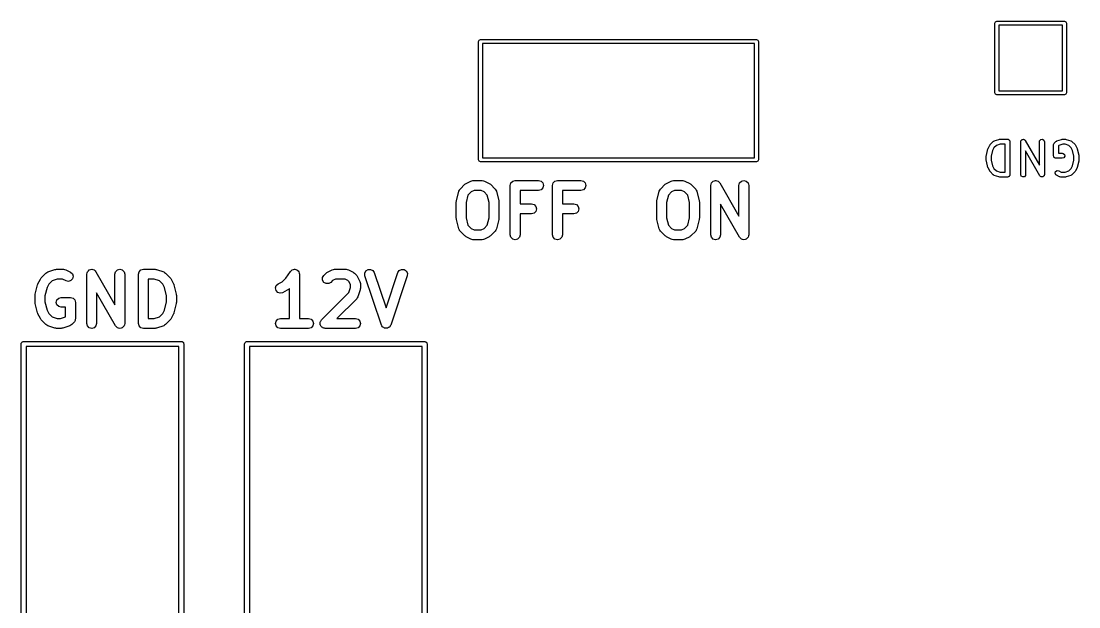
# Model space of a CAD drawing. Extents: x 93.6 to 153.8, y -96.8 to -61.2.
# Drawn here: x 93.62 to 125.81, y -79 to -61.18 of the extents above; entities that cross this region are included whole.
import ezdxf

# ---------------------------------------------------------------- set-up
doc = ezdxf.new("R2010")
doc.units = 0
doc.layers.add('BLACK', color=7, linetype='CONTINUOUS')

msp = doc.modelspace()

# ---------------------------------------------------------------- linework, layer by layer
at = {"layer": 'BLACK', "linetype": 'CONTINUOUS'}
for p, q in [((123.25, -61.24), (123.268, -61.1976)), ((123.25, -63.36), (123.25, -61.24)), ((123.268, -61.1976), (123.31, -61.18)), ((123.31, -61.18), (125.37, -61.18)), ((123.37, -61.3), (123.37, -63.3)), ((125.31, -61.3), (123.37, -61.3)), ((125.31, -63.3), (125.31, -61.3)), ((125.37, -61.18), (125.412, -61.1976)), ((125.412, -61.1976), (125.43, -61.24)), ((125.43, -61.24), (125.43, -63.36)), ((107.54, -61.8), (107.558, -61.7576)), ((107.558, -61.7576), (107.6, -61.74)), ((107.6, -61.74), (116, -61.74)), ((116, -61.74), (116.042, -61.7576)), ((116.042, -61.7576), (116.06, -61.8)), ((107.54, -65.4), (107.54, -61.8)), ((115.94, -61.86), (107.66, -61.86)), ((107.66, -61.86), (107.66, -65.34)), ((115.94, -65.34), (115.94, -61.86)), ((116.06, -61.8), (116.06, -65.4)), ((123.268, -63.4024), (123.25, -63.36)), ((123.37, -63.3), (125.31, -63.3)), ((125.43, -63.36), (125.412, -63.4024)), ((123.31, -63.42), (123.268, -63.4024)), ((125.37, -63.42), (123.31, -63.42)), ((125.412, -63.4024), (125.37, -63.42)), ((123.047, -65.0522), (123.095, -64.9569)), ((123.095, -64.9569), (123.108, -64.9389)), ((123.108, -64.9389), (123.109, -64.9374)), ((123.109, -64.9374), (123.204, -64.8422)), ((123.204, -64.8422), (123.225, -64.8273)), ((123.298, -64.9608), (123.224, -65.0349)), ((123.225, -64.8273), (123.23, -64.8269)), ((123.23, -64.8269), (123.233, -64.8241)), ((123.233, -64.8241), (123.376, -64.7765)), ((123.412, -64.9226), (123.298, -64.9608)), ((123.376, -64.7765), (123.398, -64.7732)), ((123.398, -64.7732), (123.4, -64.7726)), ((123.4, -64.7726), (123.638, -64.7726)), ((123.563, -64.9226), (123.412, -64.9226)), ((123.563, -65.7726), (123.563, -64.9226)), ((123.638, -64.7726), (123.648, -64.7743)), ((123.648, -64.7743), (123.651, -64.7738)), ((123.651, -64.7738), (123.654, -64.7754)), ((123.654, -64.7754), (123.664, -64.7771)), ((123.664, -64.7771), (123.679, -64.7897)), ((123.679, -64.7897), (123.696, -64.7994)), ((123.696, -64.7994), (123.698, -64.8058)), ((123.698, -64.8058), (123.703, -64.8101)), ((123.703, -64.8101), (123.706, -64.8293)), ((123.706, -64.8293), (123.713, -64.8476)), ((123.713, -64.8476), (123.713, -65.8476)), ((124.039, -64.8476), (124.044, -64.822)), ((124.039, -65.8476), (124.039, -64.8476)), ((124.044, -64.822), (124.048, -64.8167)), ((124.048, -64.8167), (124.05, -64.8098)), ((124.05, -64.8098), (124.064, -64.7975)), ((124.064, -64.7975), (124.077, -64.7827)), ((124.077, -64.7827), (124.084, -64.7815)), ((124.084, -64.7815), (124.089, -64.777)), ((124.089, -64.777), (124.108, -64.7771)), ((124.108, -64.7771), (124.127, -64.7738)), ((124.127, -64.7738), (124.133, -64.7772)), ((124.133, -64.7772), (124.14, -64.7773)), ((124.14, -64.7773), (124.155, -64.7897)), ((124.155, -64.7897), (124.172, -64.7994)), ((124.172, -64.7994), (124.174, -64.8059)), ((124.174, -64.8059), (124.179, -64.8104)), ((124.179, -64.8104), (124.611, -65.5652)), ((124.611, -64.8476), (124.615, -64.822)), ((124.611, -65.5652), (124.611, -64.8476)), ((124.615, -64.822), (124.648, -64.7827)), ((124.648, -64.7827), (124.699, -64.7738)), ((124.699, -64.7738), (124.743, -64.7994)), ((124.743, -64.7994), (124.761, -64.8476)), ((124.761, -64.8476), (124.761, -65.8476)), ((125.039, -64.9429), (125.04, -64.9383)), ((125.039, -65.2762), (125.039, -64.9429)), ((125.04, -64.9363), (125.041, -64.9333)), ((125.04, -64.9383), (125.04, -64.9363)), ((125.041, -64.9333), (125.044, -64.9172)), ((125.044, -64.9172), (125.054, -64.9047)), ((125.054, -64.9047), (125.061, -64.8898)), ((125.061, -64.8898), (125.109, -64.8422)), ((125.109, -64.8422), (125.13, -64.8273)), ((125.13, -64.8273), (125.135, -64.8269)), ((125.135, -64.8269), (125.138, -64.8241)), ((125.138, -64.8241), (125.281, -64.7765)), ((125.202, -64.9608), (125.189, -64.9739)), ((125.189, -64.9739), (125.189, -65.2012)), ((125.317, -64.9226), (125.202, -64.9608)), ((125.281, -64.7765), (125.303, -64.7732)), ((125.303, -64.7732), (125.305, -64.7726)), ((125.305, -64.7726), (125.4, -64.7726)), ((125.388, -64.9226), (125.317, -64.9226)), ((125.502, -64.9608), (125.388, -64.9226)), ((125.4, -64.7726), (125.422, -64.7765)), ((125.422, -64.7765), (125.424, -64.7765)), ((125.424, -64.7765), (125.567, -64.8241)), ((125.576, -65.0349), (125.502, -64.9608)), ((125.567, -64.8241), (125.589, -64.8365)), ((125.589, -64.8365), (125.592, -64.8403)), ((125.592, -64.8403), (125.596, -64.8422)), ((125.596, -64.8422), (125.691, -64.9374)), ((125.691, -64.9374), (125.704, -64.9558)), ((125.704, -64.9558), (125.705, -64.9569)), ((125.705, -64.9569), (125.753, -65.0522)), ((122.992, -65.2762), (122.994, -65.2614)), ((122.992, -65.419), (122.992, -65.2762)), ((122.994, -65.258), (123.042, -65.0675)), ((122.994, -65.2614), (122.994, -65.258)), ((123.042, -65.0675), (123.047, -65.0557)), ((123.047, -65.0557), (123.047, -65.0522)), ((123.185, -65.1119), (123.142, -65.2854)), ((123.142, -65.2854), (123.142, -65.4098)), ((123.224, -65.0349), (123.185, -65.1119)), ((124.621, -65.8848), (124.189, -65.13)), ((124.189, -65.13), (124.189, -65.8476)), ((125.046, -65.2945), (125.039, -65.2762)), ((125.049, -65.3137), (125.046, -65.2945)), ((125.055, -65.318), (125.049, -65.3137)), ((125.057, -65.3244), (125.055, -65.318)), ((125.074, -65.3341), (125.057, -65.3244)), ((125.189, -65.2012), (125.305, -65.2012)), ((125.305, -65.2012), (125.33, -65.2057)), ((125.33, -65.2057), (125.37, -65.2387)), ((125.379, -65.2892), (125.353, -65.3336)), ((125.37, -65.2387), (125.379, -65.2892)), ((125.615, -65.1119), (125.576, -65.0349)), ((125.658, -65.2854), (125.615, -65.1119)), ((125.658, -65.4098), (125.658, -65.2854)), ((125.753, -65.0522), (125.756, -65.0646)), ((125.756, -65.0646), (125.758, -65.0675)), ((125.758, -65.0675), (125.806, -65.258)), ((125.806, -65.258), (125.807, -65.2729)), ((125.807, -65.2729), (125.808, -65.2762)), ((125.808, -65.2762), (125.808, -65.419)), ((107.558, -65.4424), (107.54, -65.4)), ((107.6, -65.46), (107.558, -65.4424)), ((116, -65.46), (107.6, -65.46)), ((107.66, -65.34), (115.94, -65.34)), ((116.042, -65.4424), (116, -65.46)), ((116.06, -65.4), (116.042, -65.4424)), ((122.993, -65.4223), (122.992, -65.419)), ((122.994, -65.4372), (122.993, -65.4223)), ((123.042, -65.6277), (122.994, -65.4372)), ((123.044, -65.6307), (123.042, -65.6277)), ((123.047, -65.6431), (123.044, -65.6307)), ((123.095, -65.7383), (123.047, -65.6431)), ((123.142, -65.4098), (123.185, -65.5833)), ((123.185, -65.5833), (123.224, -65.6603)), ((125.089, -65.3467), (125.074, -65.3341)), ((125.098, -65.3484), (125.089, -65.3467)), ((125.101, -65.3501), (125.098, -65.3484)), ((125.105, -65.3495), (125.101, -65.3501)), ((125.114, -65.3512), (125.105, -65.3495)), ((125.305, -65.3512), (125.114, -65.3512)), ((125.353, -65.3336), (125.305, -65.3512)), ((125.576, -65.6603), (125.615, -65.5833)), ((125.615, -65.5833), (125.658, -65.4098)), ((125.753, -65.6431), (125.705, -65.7383)), ((125.758, -65.6277), (125.753, -65.6395)), ((125.753, -65.6395), (125.753, -65.6431)), ((125.806, -65.4372), (125.758, -65.6277)), ((125.808, -65.419), (125.806, -65.4338)), ((125.806, -65.4338), (125.806, -65.4372)), ((123.096, -65.7394), (123.095, -65.7383)), ((123.109, -65.7578), (123.096, -65.7394)), ((123.204, -65.853), (123.109, -65.7578)), ((123.208, -65.8549), (123.204, -65.853)), ((123.211, -65.8587), (123.208, -65.8549)), ((123.233, -65.8712), (123.211, -65.8587)), ((123.224, -65.6603), (123.298, -65.7344)), ((123.376, -65.9188), (123.233, -65.8712)), ((123.298, -65.7344), (123.412, -65.7726)), ((123.378, -65.9187), (123.376, -65.9188)), ((123.4, -65.9226), (123.378, -65.9187)), ((123.638, -65.9226), (123.4, -65.9226)), ((123.412, -65.7726), (123.563, -65.7726)), ((123.656, -65.916), (123.638, -65.9226)), ((123.676, -65.9126), (123.656, -65.916)), ((123.68, -65.9074), (123.676, -65.9126)), ((123.686, -65.9051), (123.68, -65.9074)), ((123.696, -65.8882), (123.686, -65.9051)), ((123.709, -65.8733), (123.696, -65.8882)), ((123.71, -65.8635), (123.709, -65.8733)), ((123.712, -65.8606), (123.71, -65.8635)), ((123.713, -65.8476), (123.711, -65.8574)), ((123.711, -65.8574), (123.712, -65.8606)), ((124.057, -65.8958), (124.039, -65.8476)), ((124.101, -65.9215), (124.057, -65.8958)), ((124.152, -65.9126), (124.101, -65.9215)), ((124.185, -65.8733), (124.152, -65.9126)), ((124.189, -65.8476), (124.185, -65.8733)), ((124.626, -65.8893), (124.621, -65.8848)), ((124.628, -65.8958), (124.626, -65.8893)), ((124.645, -65.9055), (124.628, -65.8958)), ((124.66, -65.918), (124.645, -65.9055)), ((124.667, -65.918), (124.66, -65.918)), ((124.673, -65.9215), (124.667, -65.918)), ((124.692, -65.9181), (124.673, -65.9215)), ((124.711, -65.9182), (124.692, -65.9181)), ((124.716, -65.9138), (124.711, -65.9182)), ((124.723, -65.9126), (124.716, -65.9138)), ((124.736, -65.8978), (124.723, -65.9126)), ((124.75, -65.8854), (124.736, -65.8978)), ((124.752, -65.8786), (124.75, -65.8854)), ((124.756, -65.8733), (124.752, -65.8786)), ((124.761, -65.8476), (124.756, -65.8733)), ((125.087, -65.8045), (125.102, -65.7553)), ((125.107, -65.8516), (125.087, -65.8045)), ((125.102, -65.7553), (125.144, -65.7271)), ((125.128, -65.8671), (125.107, -65.8516)), ((125.224, -65.9147), (125.128, -65.8671)), ((125.144, -65.7271), (125.195, -65.7329)), ((125.195, -65.7329), (125.275, -65.7726)), ((125.228, -65.9152), (125.224, -65.9147)), ((125.231, -65.9181), (125.228, -65.9152)), ((125.257, -65.9226), (125.231, -65.9181)), ((125.4, -65.9226), (125.257, -65.9226)), ((125.275, -65.7726), (125.388, -65.7726)), ((125.388, -65.7726), (125.502, -65.7344)), ((125.402, -65.9221), (125.4, -65.9226)), ((125.424, -65.9188), (125.402, -65.9221)), ((125.567, -65.8712), (125.424, -65.9188)), ((125.502, -65.7344), (125.576, -65.6603)), ((125.57, -65.8684), (125.567, -65.8712)), ((125.575, -65.868), (125.57, -65.8684)), ((125.596, -65.853), (125.575, -65.868)), ((125.691, -65.7578), (125.596, -65.853)), ((125.692, -65.7563), (125.691, -65.7578)), ((125.705, -65.7383), (125.692, -65.7563)), ((106.96, -66.3215), (106.978, -66.2886)), ((106.978, -66.2886), (106.979, -66.2879)), ((106.979, -66.2879), (106.98, -66.2868)), ((106.98, -66.2868), (107.123, -66.1439)), ((107.123, -66.1439), (107.143, -66.1319)), ((107.143, -66.1319), (107.161, -66.1158)), ((107.161, -66.1158), (107.304, -66.0444)), ((107.304, -66.0444), (107.338, -66.0375)), ((107.338, -66.0375), (107.371, -66.0286)), ((107.371, -66.0286), (107.657, -66.0286)), ((107.657, -66.0286), (107.69, -66.0375)), ((107.69, -66.0375), (107.724, -66.0444)), ((107.724, -66.0444), (107.867, -66.1158)), ((107.867, -66.1158), (107.885, -66.1319)), ((107.885, -66.1319), (107.906, -66.1439)), ((107.906, -66.1439), (108.049, -66.2868)), ((108.049, -66.2868), (108.05, -66.2879)), ((108.05, -66.2879), (108.051, -66.2886)), ((108.051, -66.2886), (108.069, -66.3215)), ((108.507, -66.1786), (108.527, -66.1036)), ((108.507, -67.6786), (108.507, -66.1786)), ((108.527, -66.1036), (108.582, -66.0487)), ((108.582, -66.0487), (108.657, -66.0286)), ((108.657, -66.0286), (109.371, -66.0286)), ((109.371, -66.0286), (109.446, -66.0487)), ((109.446, -66.0487), (109.501, -66.1036)), ((109.501, -66.2536), (109.446, -66.3085)), ((109.501, -66.1036), (109.521, -66.1786)), ((109.521, -66.1786), (109.501, -66.2536)), ((109.793, -66.1786), (109.813, -66.1036)), ((109.793, -67.6786), (109.793, -66.1786)), ((109.813, -66.1036), (109.868, -66.0487)), ((109.868, -66.0487), (109.943, -66.0286)), ((109.943, -66.0286), (110.657, -66.0286)), ((110.657, -66.0286), (110.732, -66.0487)), ((110.732, -66.0487), (110.787, -66.1036)), ((110.787, -66.2536), (110.732, -66.3085)), ((110.787, -66.1036), (110.807, -66.1786)), ((110.807, -66.1786), (110.787, -66.2536)), ((113.06, -66.3215), (113.078, -66.2886)), ((113.078, -66.2886), (113.079, -66.2879)), ((113.079, -66.2879), (113.08, -66.2868)), ((113.08, -66.2868), (113.223, -66.1439)), ((113.223, -66.1439), (113.243, -66.1319)), ((113.243, -66.1319), (113.261, -66.1158)), ((113.261, -66.1158), (113.404, -66.0444)), ((113.404, -66.0444), (113.438, -66.0375)), ((113.438, -66.0375), (113.471, -66.0286)), ((113.471, -66.0286), (113.757, -66.0286)), ((113.757, -66.0286), (113.79, -66.0375)), ((113.79, -66.0375), (113.824, -66.0444)), ((113.824, -66.0444), (113.967, -66.1158)), ((113.967, -66.1158), (113.985, -66.1319)), ((113.985, -66.1319), (114.006, -66.1439)), ((114.006, -66.1439), (114.149, -66.2868)), ((114.149, -66.2868), (114.15, -66.2879)), ((114.15, -66.2879), (114.151, -66.2886)), ((114.151, -66.2886), (114.169, -66.3215)), ((114.607, -66.1779), (114.617, -66.1407)), ((114.607, -66.1782), (114.607, -66.1779)), ((114.607, -66.1786), (114.607, -66.1782)), ((114.607, -67.6786), (114.607, -66.1786)), ((114.617, -66.1407), (114.627, -66.1036)), ((114.627, -66.1033), (114.628, -66.103)), ((114.627, -66.1036), (114.627, -66.1033)), ((114.628, -66.103), (114.655, -66.0759)), ((114.655, -66.0759), (114.682, -66.0487)), ((114.682, -66.0486), (114.683, -66.0483)), ((114.682, -66.0487), (114.682, -66.0486)), ((114.683, -66.0483), (114.72, -66.0385)), ((114.72, -66.0385), (114.757, -66.0286)), ((114.757, -66.0286), (114.757, -66.0287)), ((114.757, -66.0287), (114.758, -66.0286)), ((114.758, -66.0286), (114.795, -66.0387)), ((114.795, -66.0387), (114.832, -66.0487)), ((114.832, -66.0487), (114.832, -66.0489)), ((114.832, -66.0489), (114.833, -66.049)), ((114.833, -66.049), (114.86, -66.0764)), ((114.86, -66.0764), (114.887, -66.1036)), ((114.887, -66.1036), (114.887, -66.1039)), ((114.887, -66.1039), (114.887, -66.1041)), ((114.887, -66.1041), (115.464, -67.1137)), ((115.464, -66.1786), (115.484, -66.1036)), ((115.464, -67.1137), (115.464, -66.1786)), ((115.484, -66.1036), (115.539, -66.0487)), ((115.539, -66.0487), (115.614, -66.0286)), ((115.614, -66.0286), (115.689, -66.0487)), ((115.689, -66.0487), (115.744, -66.1036)), ((115.744, -66.1036), (115.764, -66.1786)), ((115.764, -66.1786), (115.764, -67.6786)), ((106.869, -66.6422), (106.94, -66.3565)), ((106.94, -66.3565), (106.941, -66.3553)), ((106.941, -66.354), (106.96, -66.3215)), ((106.941, -66.3553), (106.941, -66.354)), ((107.221, -66.4695), (107.164, -66.697)), ((107.317, -66.3733), (107.221, -66.4695)), ((107.407, -66.3286), (107.317, -66.3733)), ((107.622, -66.3286), (107.407, -66.3286)), ((107.711, -66.3733), (107.622, -66.3286)), ((107.807, -66.4695), (107.711, -66.3733)), ((107.864, -66.697), (107.807, -66.4695)), ((108.069, -66.3215), (108.088, -66.354)), ((108.088, -66.354), (108.088, -66.3553)), ((108.088, -66.3553), (108.088, -66.3565)), ((108.088, -66.3565), (108.16, -66.6422)), ((109.371, -66.3286), (108.807, -66.3286)), ((108.807, -66.3286), (108.807, -66.7429)), ((109.446, -66.3085), (109.371, -66.3286)), ((110.657, -66.3286), (110.093, -66.3286)), ((110.093, -66.3286), (110.093, -66.7429)), ((110.732, -66.3085), (110.657, -66.3286)), ((112.969, -66.6422), (113.04, -66.3565)), ((113.04, -66.3565), (113.041, -66.3553)), ((113.041, -66.354), (113.06, -66.3215)), ((113.041, -66.3553), (113.041, -66.354)), ((113.321, -66.4695), (113.264, -66.697)), ((113.417, -66.3733), (113.321, -66.4695)), ((113.507, -66.3286), (113.417, -66.3733)), ((113.722, -66.3286), (113.507, -66.3286)), ((113.811, -66.3733), (113.722, -66.3286)), ((113.907, -66.4695), (113.811, -66.3733)), ((113.964, -66.697), (113.907, -66.4695)), ((114.169, -66.3215), (114.188, -66.354)), ((114.188, -66.354), (114.188, -66.3553)), ((114.188, -66.3553), (114.188, -66.3565)), ((114.188, -66.3565), (114.26, -66.6422)), ((106.864, -66.6786), (106.869, -66.6607)), ((106.864, -67.1786), (106.864, -66.6786)), ((106.869, -66.6607), (106.869, -66.6422)), ((107.164, -66.697), (107.164, -67.1601)), ((107.864, -67.1601), (107.864, -66.697)), ((108.16, -66.6422), (108.159, -66.6607)), ((108.159, -66.6607), (108.164, -66.6786)), ((108.164, -66.6786), (108.164, -67.1786)), ((108.807, -66.7429), (109.157, -66.7429)), ((109.157, -66.7429), (109.232, -66.763)), ((109.232, -66.763), (109.287, -66.8179)), ((109.287, -66.8179), (109.307, -66.8929)), ((109.307, -66.8929), (109.287, -66.9679)), ((110.093, -66.7429), (110.443, -66.7429)), ((110.443, -66.7429), (110.518, -66.763)), ((110.518, -66.763), (110.573, -66.8179)), ((110.573, -66.8179), (110.593, -66.8929)), ((110.593, -66.8929), (110.573, -66.9679)), ((112.964, -66.6786), (112.969, -66.6607)), ((112.964, -67.1786), (112.964, -66.6786)), ((112.969, -66.6607), (112.969, -66.6422)), ((113.264, -66.697), (113.264, -67.1601)), ((113.964, -67.1601), (113.964, -66.697)), ((114.26, -66.6422), (114.259, -66.6607)), ((114.259, -66.6607), (114.264, -66.6786)), ((114.264, -66.6786), (114.264, -67.1786)), ((115.484, -67.753), (114.907, -66.7434)), ((114.907, -66.7434), (114.907, -67.6786)), ((106.869, -67.1964), (106.864, -67.1786)), ((106.869, -67.215), (106.869, -67.1964)), ((106.94, -67.5007), (106.869, -67.215)), ((107.164, -67.1601), (107.221, -67.3876)), ((107.807, -67.3876), (107.864, -67.1601)), ((108.16, -67.215), (108.088, -67.5007)), ((108.164, -67.1786), (108.159, -67.1964)), ((108.159, -67.1964), (108.16, -67.215)), ((109.157, -67.0429), (108.807, -67.0429)), ((108.807, -67.0429), (108.807, -67.6786)), ((109.232, -67.0228), (109.157, -67.0429)), ((109.287, -66.9679), (109.232, -67.0228)), ((110.443, -67.0429), (110.093, -67.0429)), ((110.093, -67.0429), (110.093, -67.6786)), ((110.518, -67.0228), (110.443, -67.0429)), ((110.573, -66.9679), (110.518, -67.0228)), ((112.969, -67.1964), (112.964, -67.1786)), ((112.969, -67.215), (112.969, -67.1964)), ((113.04, -67.5007), (112.969, -67.215)), ((113.264, -67.1601), (113.321, -67.3876)), ((113.907, -67.3876), (113.964, -67.1601)), ((114.26, -67.215), (114.188, -67.5007)), ((114.264, -67.1786), (114.259, -67.1964)), ((114.259, -67.1964), (114.26, -67.215)), ((106.941, -67.5018), (106.94, -67.5007)), ((106.941, -67.5031), (106.941, -67.5018)), ((106.96, -67.5357), (106.941, -67.5031)), ((106.978, -67.5686), (106.96, -67.5357)), ((106.979, -67.5692), (106.978, -67.5686)), ((106.98, -67.5704), (106.979, -67.5692)), ((107.123, -67.7132), (106.98, -67.5704)), ((107.221, -67.3876), (107.317, -67.4839)), ((107.317, -67.4839), (107.407, -67.5286)), ((107.407, -67.5286), (107.622, -67.5286)), ((107.622, -67.5286), (107.711, -67.4839)), ((107.711, -67.4839), (107.807, -67.3876)), ((108.049, -67.5704), (107.906, -67.7132)), ((108.05, -67.5692), (108.049, -67.5704)), ((108.051, -67.5686), (108.05, -67.5692)), ((108.069, -67.5357), (108.051, -67.5686)), ((108.088, -67.5031), (108.069, -67.5357)), ((108.088, -67.5007), (108.088, -67.5018)), ((108.088, -67.5018), (108.088, -67.5031)), ((113.041, -67.5018), (113.04, -67.5007)), ((113.041, -67.5031), (113.041, -67.5018)), ((113.06, -67.5357), (113.041, -67.5031)), ((113.078, -67.5686), (113.06, -67.5357)), ((113.079, -67.5692), (113.078, -67.5686)), ((113.08, -67.5704), (113.079, -67.5692)), ((113.223, -67.7132), (113.08, -67.5704)), ((113.321, -67.3876), (113.417, -67.4839)), ((113.417, -67.4839), (113.507, -67.5286)), ((113.507, -67.5286), (113.722, -67.5286)), ((113.722, -67.5286), (113.811, -67.4839)), ((113.811, -67.4839), (113.907, -67.3876)), ((114.149, -67.5704), (114.006, -67.7132)), ((114.15, -67.5692), (114.149, -67.5704)), ((114.151, -67.5686), (114.15, -67.5692)), ((114.169, -67.5357), (114.151, -67.5686)), ((114.188, -67.5031), (114.169, -67.5357)), ((114.188, -67.5007), (114.188, -67.5018)), ((114.188, -67.5018), (114.188, -67.5031)), ((107.143, -67.7253), (107.123, -67.7132)), ((107.161, -67.7413), (107.143, -67.7253)), ((107.304, -67.8127), (107.161, -67.7413)), ((107.338, -67.8196), (107.304, -67.8127)), ((107.371, -67.8286), (107.338, -67.8196)), ((107.657, -67.8286), (107.371, -67.8286)), ((107.69, -67.8196), (107.657, -67.8286)), ((107.724, -67.8127), (107.69, -67.8196)), ((107.867, -67.7413), (107.724, -67.8127)), ((107.885, -67.7253), (107.867, -67.7413)), ((107.906, -67.7132), (107.885, -67.7253)), ((108.527, -67.7536), (108.507, -67.6786)), ((108.582, -67.8085), (108.527, -67.7536)), ((108.657, -67.8286), (108.582, -67.8085)), ((108.732, -67.8085), (108.657, -67.8286)), ((108.787, -67.7536), (108.732, -67.8085)), ((108.807, -67.6786), (108.787, -67.7536)), ((109.813, -67.7536), (109.793, -67.6786)), ((109.868, -67.8085), (109.813, -67.7536)), ((109.943, -67.8286), (109.868, -67.8085)), ((110.018, -67.8085), (109.943, -67.8286)), ((110.073, -67.7536), (110.018, -67.8085)), ((110.093, -67.6786), (110.073, -67.7536)), ((113.243, -67.7253), (113.223, -67.7132)), ((113.261, -67.7413), (113.243, -67.7253)), ((113.404, -67.8127), (113.261, -67.7413)), ((113.438, -67.8196), (113.404, -67.8127)), ((113.471, -67.8286), (113.438, -67.8196)), ((113.757, -67.8286), (113.471, -67.8286)), ((113.79, -67.8196), (113.757, -67.8286)), ((113.824, -67.8127), (113.79, -67.8196)), ((113.967, -67.7413), (113.824, -67.8127)), ((113.985, -67.7253), (113.967, -67.7413)), ((114.006, -67.7132), (113.985, -67.7253)), ((114.627, -67.7536), (114.607, -67.6786)), ((114.682, -67.8085), (114.627, -67.7536)), ((114.757, -67.8286), (114.682, -67.8085)), ((114.832, -67.8085), (114.757, -67.8286)), ((114.887, -67.7536), (114.832, -67.8085)), ((114.907, -67.6786), (114.887, -67.7536)), ((115.484, -67.7532), (115.484, -67.753)), ((115.484, -67.7536), (115.484, -67.7532)), ((115.512, -67.7808), (115.484, -67.7536)), ((115.539, -67.8081), (115.512, -67.7808)), ((115.539, -67.8082), (115.539, -67.8081)), ((115.539, -67.8085), (115.539, -67.8082)), ((115.576, -67.8184), (115.539, -67.8085)), ((115.614, -67.8286), (115.576, -67.8184)), ((115.651, -67.8186), (115.614, -67.8286)), ((115.614, -67.8286), (115.614, -67.8285)), ((115.614, -67.8285), (115.614, -67.8286)), ((115.689, -67.8088), (115.651, -67.8186)), ((115.716, -67.7813), (115.689, -67.8085)), ((115.689, -67.8085), (115.689, -67.8086)), ((115.689, -67.8086), (115.689, -67.8088)), ((115.744, -67.7541), (115.716, -67.7813)), ((115.754, -67.7165), (115.744, -67.7536)), ((115.744, -67.7536), (115.744, -67.7538)), ((115.744, -67.7538), (115.744, -67.7541)), ((115.764, -67.6792), (115.754, -67.7165)), ((115.764, -67.6786), (115.764, -67.6789)), ((115.764, -67.6789), (115.764, -67.6792)), ((94.2368, -68.9868), (94.3796, -68.8439)), ((94.3796, -68.8439), (94.4095, -68.8267)), ((94.4095, -68.8267), (94.4383, -68.8077)), ((94.4383, -68.8077), (94.6526, -68.7363)), ((94.6526, -68.7363), (94.6767, -68.7348)), ((94.6767, -68.7348), (94.7, -68.7286)), ((94.7, -68.7286), (94.9143, -68.7286)), ((94.9143, -68.7286), (94.9476, -68.7375)), ((94.9476, -68.7375), (94.9814, -68.7444)), ((94.9814, -68.7444), (95.1242, -68.8158)), ((95.1242, -68.8158), (95.1823, -68.8674)), ((95.1823, -68.8674), (95.2069, -68.941)), ((95.6214, -68.8779), (95.6316, -68.8407)), ((95.6316, -68.8407), (95.6415, -68.8036)), ((95.6415, -68.8036), (95.6418, -68.8033)), ((95.6418, -68.8033), (95.6419, -68.803)), ((95.6419, -68.803), (95.6692, -68.7759)), ((95.6692, -68.7759), (95.6964, -68.7487)), ((95.6964, -68.7487), (95.6968, -68.7486)), ((95.6968, -68.7486), (95.697, -68.7483)), ((95.697, -68.7483), (95.7342, -68.7385)), ((95.7342, -68.7385), (95.7714, -68.7286)), ((95.7714, -68.7286), (95.7718, -68.7287)), ((95.7718, -68.7287), (95.7721, -68.7286)), ((95.7721, -68.7286), (95.8093, -68.7387)), ((95.8093, -68.7387), (95.8464, -68.7487)), ((95.8464, -68.7487), (95.8467, -68.7489)), ((95.8467, -68.7489), (95.847, -68.749)), ((95.847, -68.749), (95.8741, -68.7764)), ((95.8741, -68.7764), (95.9013, -68.8036)), ((95.9013, -68.8036), (95.9014, -68.8039)), ((95.9014, -68.8039), (95.9017, -68.8041)), ((95.9017, -68.8041), (96.4786, -69.8137)), ((96.4786, -68.8786), (96.4987, -68.8036)), ((96.4987, -68.8036), (96.5536, -68.7487)), ((96.5536, -68.7487), (96.6286, -68.7286)), ((96.6286, -68.7286), (96.7036, -68.7487)), ((96.7036, -68.7487), (96.7585, -68.8036)), ((96.7585, -68.8036), (96.7786, -68.8786)), ((97.1929, -68.8786), (97.213, -68.8036)), ((97.213, -68.8036), (97.2679, -68.7487)), ((97.2679, -68.7487), (97.3429, -68.7286)), ((97.3429, -68.7286), (97.7, -68.7286)), ((97.7, -68.7286), (97.7233, -68.7348)), ((97.7233, -68.7348), (97.7474, -68.7363)), ((97.7474, -68.7363), (97.9617, -68.8077)), ((97.9617, -68.8077), (97.9905, -68.8267)), ((97.9905, -68.8267), (98.0204, -68.8439)), ((98.0204, -68.8439), (98.1632, -68.9868)), ((101.683, -68.9973), (101.818, -68.7954)), ((101.818, -68.7954), (101.844, -68.7728)), ((101.844, -68.7728), (101.868, -68.7487)), ((101.868, -68.7487), (101.873, -68.7474)), ((101.873, -68.7474), (101.876, -68.7441)), ((101.876, -68.7441), (101.91, -68.7374)), ((101.91, -68.7374), (101.943, -68.7286)), ((101.943, -68.7286), (101.948, -68.7299)), ((101.948, -68.7299), (101.953, -68.7289)), ((101.953, -68.7289), (101.985, -68.7398)), ((101.985, -68.7398), (102.018, -68.7487)), ((102.018, -68.7487), (102.021, -68.7522)), ((102.021, -68.7522), (102.026, -68.7538)), ((102.026, -68.7538), (102.049, -68.7794)), ((102.049, -68.7794), (102.073, -68.8036)), ((102.073, -68.8036), (102.074, -68.8084)), ((102.074, -68.8084), (102.077, -68.8121)), ((102.077, -68.8121), (102.084, -68.8456)), ((102.084, -68.8456), (102.093, -68.8786)), ((102.837, -68.9154), (102.908, -68.8439)), ((102.908, -68.8439), (102.929, -68.8319)), ((102.929, -68.8319), (102.947, -68.8158)), ((102.947, -68.8158), (103.09, -68.7444)), ((103.09, -68.7444), (103.124, -68.7375)), ((103.124, -68.7375), (103.157, -68.7286)), ((103.157, -68.7286), (103.514, -68.7286)), ((103.514, -68.7286), (103.548, -68.7375)), ((103.548, -68.7375), (103.581, -68.7444)), ((103.581, -68.7444), (103.724, -68.8158)), ((103.724, -68.8158), (103.742, -68.8319)), ((103.742, -68.8319), (103.763, -68.8439)), ((103.763, -68.8439), (103.835, -68.9154)), ((104.082, -68.8485), (104.116, -68.779)), ((104.086, -68.926), (104.082, -68.8485)), ((104.116, -68.779), (104.181, -68.7363)), ((104.181, -68.7363), (104.259, -68.7316)), ((104.259, -68.7316), (104.328, -68.7663)), ((104.328, -68.7663), (104.371, -68.8311)), ((104.371, -68.8311), (104.729, -69.9042)), ((104.729, -69.9042), (105.086, -68.8311)), ((105.086, -68.8311), (105.129, -68.7663)), ((105.129, -68.7663), (105.198, -68.7316)), ((105.198, -68.7316), (105.276, -68.7363)), ((105.276, -68.7363), (105.341, -68.779)), ((105.341, -68.779), (105.376, -68.8485)), ((105.376, -68.8485), (105.371, -68.926)), ((94.1259, -69.1993), (94.1339, -69.1849)), ((94.1339, -69.1849), (94.1373, -69.1686)), ((94.1373, -69.1686), (94.2087, -69.0258)), ((94.2087, -69.0258), (94.2247, -69.0077)), ((94.2247, -69.0077), (94.2368, -68.9868)), ((94.4661, -69.1817), (94.413, -69.2881)), ((94.5667, -69.0811), (94.4661, -69.1817)), ((94.7243, -69.0286), (94.5667, -69.0811)), ((94.8789, -69.0286), (94.7243, -69.0286)), ((94.9901, -69.0842), (94.8789, -69.0286)), ((95.0661, -69.0997), (94.9901, -69.0842)), ((95.1398, -69.0752), (95.0661, -69.0997)), ((95.1913, -69.0171), (95.1398, -69.0752)), ((95.2069, -68.941), (95.1913, -69.0171)), ((95.6215, -68.8782), (95.6214, -68.8779)), ((95.6214, -68.8786), (95.6215, -68.8782)), ((95.6214, -70.3786), (95.6214, -68.8786)), ((96.4786, -69.8137), (96.4786, -68.8786)), ((96.7786, -68.8786), (96.7786, -70.3786)), ((97.1929, -70.3786), (97.1929, -68.8786)), ((97.4929, -69.0286), (97.4929, -70.2286)), ((97.6757, -69.0286), (97.4929, -69.0286)), ((97.8333, -69.0811), (97.6757, -69.0286)), ((97.9339, -69.1817), (97.8333, -69.0811)), ((97.987, -69.2881), (97.9339, -69.1817)), ((98.1632, -68.9868), (98.1753, -69.0077)), ((98.1753, -69.0077), (98.1913, -69.0258)), ((98.1913, -69.0258), (98.2627, -69.1686)), ((98.2627, -69.1686), (98.2661, -69.1849)), ((98.2661, -69.1849), (98.2741, -69.1993)), ((101.389, -69.2245), (101.447, -69.173)), ((101.447, -69.173), (101.568, -69.1124)), ((101.568, -69.1124), (101.683, -68.9973)), ((102.093, -68.8786), (102.093, -70.2286)), ((102.798, -68.9826), (102.837, -68.9154)), ((102.798, -69.0603), (102.798, -68.9826)), ((102.837, -69.1275), (102.798, -69.0603)), ((102.904, -69.1663), (102.837, -69.1275)), ((102.982, -69.1663), (102.904, -69.1663)), ((103.049, -69.1275), (102.982, -69.1663)), ((103.103, -69.0733), (103.049, -69.1275)), ((103.193, -69.0286), (103.103, -69.0733)), ((103.479, -69.0286), (103.193, -69.0286)), ((103.568, -69.0733), (103.479, -69.0286)), ((103.605, -69.1103), (103.568, -69.0733)), ((103.65, -69.1997), (103.605, -69.1103)), ((103.835, -68.9154), (103.847, -68.9363)), ((103.847, -68.9363), (103.863, -68.9543)), ((103.863, -68.9543), (103.934, -69.0972)), ((103.934, -69.0972), (103.941, -69.131)), ((103.941, -69.131), (103.95, -69.1643)), ((103.95, -69.1643), (103.95, -69.3071)), ((104.586, -70.426), (104.086, -68.926)), ((105.371, -68.926), (104.871, -70.426)), ((94.05, -69.5214), (94.0548, -69.5035)), ((94.0545, -69.485), (94.1259, -69.1993)), ((94.0548, -69.5035), (94.0545, -69.485)), ((94.413, -69.2881), (94.35, -69.5399)), ((96.4983, -70.453), (95.9214, -69.4434)), ((95.9214, -69.4434), (95.9214, -70.3786)), ((98.05, -69.5399), (97.987, -69.2881)), ((98.2741, -69.1993), (98.3455, -69.485)), ((98.3455, -69.485), (98.3452, -69.5036)), ((98.3452, -69.5036), (98.35, -69.5214)), ((101.365, -69.2982), (101.389, -69.2245)), ((101.38, -69.3742), (101.365, -69.2982)), ((101.432, -69.4323), (101.38, -69.3742)), ((101.505, -69.4569), (101.432, -69.4323)), ((101.581, -69.4413), (101.505, -69.4569)), ((101.724, -69.3699), (101.581, -69.4413)), ((101.742, -69.3539), (101.724, -69.3699)), ((101.763, -69.3418), (101.742, -69.3539)), ((101.793, -69.3121), (101.763, -69.3418)), ((101.793, -70.2286), (101.793, -69.3121)), ((102.765, -70.2725), (103.597, -69.4404)), ((103.597, -69.4404), (103.65, -69.2828)), ((103.65, -69.2828), (103.65, -69.1997)), ((103.942, -69.3546), (103.871, -69.5689)), ((103.944, -69.3305), (103.942, -69.3546)), ((103.95, -69.3071), (103.944, -69.3305)), ((94.05, -69.7357), (94.05, -69.5214)), ((94.0548, -69.7536), (94.05, -69.7357)), ((94.0545, -69.7721), (94.0548, -69.7536)), ((94.1259, -70.0578), (94.0545, -69.7721)), ((94.35, -69.5399), (94.35, -69.7172)), ((94.35, -69.7172), (94.413, -69.9691)), ((94.6929, -69.7357), (94.713, -69.6607)), ((94.713, -69.8107), (94.6929, -69.7357)), ((94.713, -69.6607), (94.7679, -69.6058)), ((94.7679, -69.8656), (94.713, -69.8107)), ((94.7679, -69.6058), (94.8429, -69.5857)), ((94.8429, -69.5857), (95.1286, -69.5857)), ((95.1286, -69.5857), (95.2036, -69.6058)), ((95.2036, -69.6058), (95.2585, -69.6607)), ((95.2585, -69.6607), (95.2786, -69.7357)), ((95.2786, -69.7357), (95.2786, -70.2357)), ((97.987, -69.9691), (98.05, -69.7172)), ((98.05, -69.7172), (98.05, -69.5399)), ((98.3455, -69.7721), (98.2741, -70.0578)), ((98.35, -69.7357), (98.3452, -69.7536)), ((98.3452, -69.7536), (98.3455, -69.7721)), ((98.35, -69.5214), (98.35, -69.7357)), ((103.835, -69.6275), (103.234, -70.2286)), ((103.852, -69.5976), (103.835, -69.6275)), ((103.871, -69.5689), (103.852, -69.5976)), ((94.1339, -70.0723), (94.1259, -70.0578)), ((94.1373, -70.0885), (94.1339, -70.0723)), ((94.2087, -70.2314), (94.1373, -70.0885)), ((94.413, -69.9691), (94.4661, -70.0754)), ((94.4661, -70.0754), (94.5667, -70.176)), ((94.8429, -69.8857), (94.7679, -69.8656)), ((94.9786, -69.8857), (94.8429, -69.8857)), ((94.9786, -70.1736), (94.9786, -69.8857)), ((97.8333, -70.176), (97.9339, -70.0754)), ((97.9339, -70.0754), (97.987, -69.9691)), ((98.2627, -70.0885), (98.1913, -70.2314)), ((98.2661, -70.0723), (98.2627, -70.0885)), ((98.2741, -70.0578), (98.2661, -70.0723)), ((94.2247, -70.2494), (94.2087, -70.2314)), ((94.2368, -70.2704), (94.2247, -70.2494)), ((94.3796, -70.4132), (94.2368, -70.2704)), ((94.4095, -70.4304), (94.3796, -70.4132)), ((94.4383, -70.4494), (94.4095, -70.4304)), ((94.6526, -70.5209), (94.4383, -70.4494)), ((94.5667, -70.176), (94.7243, -70.2286)), ((94.7243, -70.2286), (94.8185, -70.2286)), ((94.8185, -70.2286), (94.9761, -70.176)), ((95.1046, -70.4494), (94.8903, -70.5209)), ((94.9761, -70.176), (94.9786, -70.1736)), ((95.1333, -70.4305), (95.1046, -70.4494)), ((95.1632, -70.4132), (95.1333, -70.4305)), ((95.2346, -70.3418), (95.1632, -70.4132)), ((95.2445, -70.3247), (95.2346, -70.3418)), ((95.2585, -70.3107), (95.2445, -70.3247)), ((95.2636, -70.2916), (95.2585, -70.3107)), ((95.2735, -70.2745), (95.2636, -70.2916)), ((95.2786, -70.2357), (95.2735, -70.2548)), ((95.2735, -70.2548), (95.2735, -70.2745)), ((95.6415, -70.4536), (95.6214, -70.3786)), ((95.6964, -70.5085), (95.6415, -70.4536)), ((95.9013, -70.4536), (95.8464, -70.5085)), ((95.9214, -70.3786), (95.9013, -70.4536)), ((96.4986, -70.4532), (96.4983, -70.453)), ((96.4987, -70.4536), (96.4986, -70.4532)), ((96.5259, -70.4808), (96.4987, -70.4536)), ((96.7581, -70.4541), (96.7307, -70.4813)), ((96.7582, -70.4538), (96.7581, -70.4541)), ((96.7585, -70.4536), (96.7582, -70.4538)), ((96.7684, -70.4165), (96.7585, -70.4536)), ((96.7786, -70.3792), (96.7684, -70.4165)), ((96.7786, -70.3786), (96.7785, -70.3789)), ((96.7785, -70.3789), (96.7786, -70.3792)), ((97.213, -70.4536), (97.1929, -70.3786)), ((97.2679, -70.5085), (97.213, -70.4536)), ((97.4929, -70.2286), (97.6757, -70.2286)), ((97.6757, -70.2286), (97.8333, -70.176)), ((97.9617, -70.4494), (97.7474, -70.5209)), ((97.9905, -70.4305), (97.9617, -70.4494)), ((98.0204, -70.4132), (97.9905, -70.4305)), ((98.1632, -70.2704), (98.0204, -70.4132)), ((98.1753, -70.2494), (98.1632, -70.2704)), ((98.1913, -70.2314), (98.1753, -70.2494)), ((101.364, -70.3786), (101.384, -70.3036)), ((101.384, -70.4536), (101.364, -70.3786)), ((101.384, -70.3036), (101.439, -70.2487)), ((101.439, -70.5085), (101.384, -70.4536)), ((101.439, -70.2487), (101.514, -70.2286)), ((101.514, -70.2286), (101.793, -70.2286)), ((102.093, -70.2286), (102.371, -70.2286)), ((102.371, -70.2286), (102.446, -70.2487)), ((102.446, -70.2487), (102.501, -70.3036)), ((102.501, -70.4536), (102.446, -70.5085)), ((102.501, -70.3036), (102.521, -70.3786)), ((102.521, -70.3786), (102.501, -70.4536)), ((102.721, -70.3786), (102.727, -70.3595)), ((102.727, -70.3976), (102.721, -70.3786)), ((102.727, -70.3397), (102.736, -70.3226)), ((102.727, -70.3595), (102.727, -70.3397)), ((102.727, -70.4174), (102.727, -70.3976)), ((102.736, -70.4345), (102.727, -70.4174)), ((102.736, -70.3226), (102.742, -70.3036)), ((102.742, -70.4536), (102.736, -70.4345)), ((102.742, -70.3036), (102.755, -70.2896)), ((102.755, -70.4675), (102.742, -70.4536)), ((102.755, -70.2896), (102.765, -70.2725)), ((102.765, -70.4846), (102.755, -70.4675)), ((103.234, -70.2286), (103.8, -70.2286)), ((103.8, -70.2286), (103.875, -70.2487)), ((103.875, -70.2487), (103.93, -70.3036)), ((103.93, -70.4536), (103.875, -70.5085)), ((103.93, -70.3036), (103.95, -70.3786)), ((103.95, -70.3786), (103.93, -70.4536)), ((104.603, -70.4511), (104.586, -70.426)), ((104.616, -70.4781), (104.603, -70.4511)), ((104.624, -70.4831), (104.616, -70.4781)), ((104.841, -70.4781), (104.833, -70.4831)), ((104.854, -70.4511), (104.841, -70.4781)), ((104.871, -70.426), (104.854, -70.4511)), ((94.6767, -70.5223), (94.6526, -70.5209)), ((94.7, -70.5286), (94.6767, -70.5223)), ((94.8429, -70.5286), (94.7, -70.5286)), ((94.8662, -70.5223), (94.8429, -70.5286)), ((94.8903, -70.5209), (94.8662, -70.5223)), ((95.7714, -70.5286), (95.6964, -70.5085)), ((95.8464, -70.5085), (95.7714, -70.5286)), ((96.553, -70.5081), (96.5259, -70.4808)), ((96.5533, -70.5082), (96.553, -70.5081)), ((96.5536, -70.5085), (96.5533, -70.5082)), ((96.5907, -70.5184), (96.5536, -70.5085)), ((96.6279, -70.5286), (96.5907, -70.5184)), ((96.6282, -70.5285), (96.6279, -70.5286)), ((96.6286, -70.5286), (96.6282, -70.5285)), ((96.6657, -70.5186), (96.6286, -70.5286)), ((96.703, -70.5088), (96.6657, -70.5186)), ((96.7032, -70.5086), (96.703, -70.5088)), ((96.7036, -70.5085), (96.7032, -70.5086)), ((96.7307, -70.4813), (96.7036, -70.5085)), ((97.3429, -70.5286), (97.2679, -70.5085)), ((97.7, -70.5286), (97.3429, -70.5286)), ((97.7233, -70.5223), (97.7, -70.5286)), ((97.7474, -70.5209), (97.7233, -70.5223)), ((101.514, -70.5286), (101.439, -70.5085)), ((102.371, -70.5286), (101.514, -70.5286)), ((102.446, -70.5085), (102.371, -70.5286)), ((102.782, -70.4945), (102.765, -70.4846)), ((102.796, -70.5085), (102.782, -70.4945)), ((102.816, -70.5136), (102.796, -70.5085)), ((102.833, -70.5235), (102.816, -70.5136)), ((102.852, -70.5235), (102.833, -70.5235)), ((102.871, -70.5286), (102.852, -70.5235)), ((103.8, -70.5286), (102.871, -70.5286)), ((103.875, -70.5085), (103.8, -70.5286)), ((104.629, -70.4908), (104.624, -70.4831)), ((104.656, -70.5043), (104.629, -70.4908)), ((104.681, -70.5209), (104.656, -70.5043)), ((104.69, -70.5214), (104.681, -70.5209)), ((104.698, -70.5255), (104.69, -70.5214)), ((104.729, -70.5237), (104.698, -70.5255)), ((104.759, -70.5255), (104.729, -70.5237)), ((104.767, -70.5214), (104.759, -70.5255)), ((104.776, -70.5209), (104.767, -70.5214)), ((104.801, -70.5043), (104.776, -70.5209)), ((104.828, -70.4908), (104.801, -70.5043)), ((104.833, -70.4831), (104.828, -70.4908)), ((93.625, -71), (93.6267, -70.9903)), ((93.625, -87.6), (93.625, -71)), ((93.6261, -70.987), (93.6278, -70.9841)), ((93.6267, -70.9903), (93.6261, -70.987)), ((93.6278, -70.9841), (93.6295, -70.9743)), ((93.6295, -70.9743), (93.642, -70.9594)), ((93.642, -70.9594), (93.6518, -70.9425)), ((93.6518, -70.9425), (93.6581, -70.9402)), ((93.6581, -70.9402), (93.6625, -70.935)), ((93.6625, -70.935), (93.6817, -70.9317)), ((93.6817, -70.9317), (93.7, -70.925)), ((93.7, -70.925), (98.5, -70.925)), ((93.775, -71.075), (93.775, -87.525)), ((98.425, -71.075), (93.775, -71.075)), ((98.425, -87.525), (98.425, -71.075)), ((98.5, -70.925), (98.5097, -70.9267)), ((98.5097, -70.9267), (98.513, -70.9261)), ((98.513, -70.9261), (98.5159, -70.9278)), ((98.5159, -70.9278), (98.5257, -70.9295)), ((98.5257, -70.9295), (98.5406, -70.942)), ((98.5406, -70.942), (98.5575, -70.9518)), ((98.5575, -70.9518), (98.5598, -70.9582)), ((98.5598, -70.9582), (98.565, -70.9625)), ((98.565, -70.9625), (98.5683, -70.9817)), ((98.5683, -70.9817), (98.575, -71)), ((98.575, -71), (98.575, -87.6)), ((100.425, -71), (100.427, -70.9903)), ((100.425, -87.6), (100.425, -71)), ((100.426, -70.987), (100.428, -70.9841)), ((100.427, -70.9903), (100.426, -70.987)), ((100.428, -70.9841), (100.43, -70.9743)), ((100.43, -70.9743), (100.442, -70.9594)), ((100.442, -70.9594), (100.452, -70.9425)), ((100.452, -70.9425), (100.458, -70.9402)), ((100.458, -70.9402), (100.462, -70.935)), ((100.462, -70.935), (100.482, -70.9317)), ((100.482, -70.9317), (100.5, -70.925)), ((100.5, -70.925), (105.9, -70.925)), ((100.575, -71.075), (100.575, -87.525)), ((105.825, -71.075), (100.575, -71.075)), ((105.825, -87.525), (105.825, -71.075)), ((105.9, -70.925), (105.91, -70.9267)), ((105.91, -70.9267), (105.913, -70.9261)), ((105.913, -70.9261), (105.916, -70.9278)), ((105.916, -70.9278), (105.926, -70.9295)), ((105.926, -70.9295), (105.941, -70.942)), ((105.941, -70.942), (105.957, -70.9518)), ((105.957, -70.9518), (105.96, -70.9582)), ((105.96, -70.9582), (105.965, -70.9625)), ((105.965, -70.9625), (105.968, -70.9817)), ((105.968, -70.9817), (105.975, -71)), ((105.975, -71), (105.975, -87.6))]:
    msp.add_line(p, q, dxfattribs=at)

doc.saveas('drawing.dxf')
